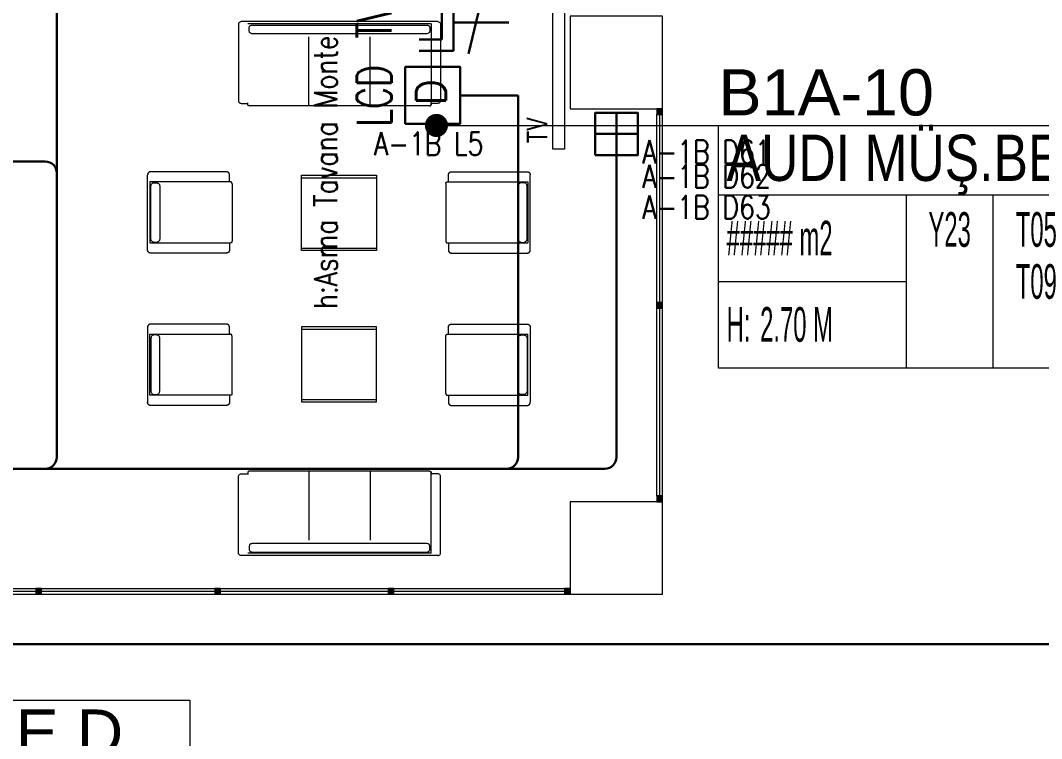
# Model space of a CAD drawing. Header units: metres. Extents: x -13621 to 152406, y -16073 to 22221.
# Drawn here: x 93364 to 94248, y 1475 to 2096 of the extents above; entities that cross this region are included whole.
import ezdxf
from ezdxf.enums import TextEntityAlignment as Align

# ---------------------------------------------------------------- set-up
doc = ezdxf.new("R2010")
doc.units = ezdxf.units.M
doc.header["$LTSCALE"] = 100
doc.header["$MEASUREMENT"] = 0
doc.layers.get('0').update_dxf_attribs({"color": 9, "lineweight": 9})
for name, color, linetype, lineweight in [('01', 9, 'Continuous', 9), ('05', 9, 'Continuous', 9), ('06D', 9, 'Continuous', 9), ('10', 9, 'Continuous', 9), ('15', 9, 'Continuous', 9), ('21_mahal200', 9, 'Continuous', 9), ('Data  Tavan', 170, 'Continuous', 30), ('E-DAHİLİ DOME KAMERA', 7, 'Continuous', 30), ('E-DAHİLİ KAMERA', 7, 'Continuous', 30), ('E-DATA LCD EKRAN', 7, 'Continuous', 30), ('E-DATA PRİZİ (RJ45)', 7, 'Continuous', 30), ('E-DUVARA MONTE PRİZ KUTUSU', 7, 'Continuous', 30), ('E-YAZI', 7, 'Continuous', 30)]:
    doc.layers.add(name, color=color, linetype=linetype, lineweight=lineweight)
doc.styles.add('Arial', font='arial.ttf', dxfattribs={"height": 2.5})
doc.styles.add('E-YAZI', font='txttw.shx')
doc.styles.add('MuuM_TEXT-STANDART', font='ARIALN.TTF')
doc.dimstyles.new('MuuM_DIM200', dxfattribs={"dimscale": 20, "dimtxt": 2, "dimasz": 1, "dimexe": 1, "dimexo": 1, "dimgap": 1, "dimtad": 1, "dimdec": 1, "dimrnd": 0.5, "dimdsep": 46, "dimtxsty": 'MuuM_TEXT-STANDART', "dimblk": 'ARCHTICK', "dimcen": 0, "dimdle": 0.15, "dimclrd": 256, "dimclre": 256, "dimclrt": 256, "dimadec": 0, "dimazin": 0, "dimtfac": 5, "dimtdec": 1, "dimtix": 1, "dimtmove": 2, "dimatfit": 3, "dimldrblk": 'DOT', "dimfxl": 3, "dimfxlon": 1, "dimtolj": 1, "dimlwd": -1, "dimlwe": -1, "dimarcsym": 0})

# ---------------------------------------------------------------- blocks, each defined once
blk = doc.blocks.new('100_DAHİLİ DOME KAMERA')
at = {"layer": 'E-DAHİLİ DOME KAMERA', "color": 4}
for p, q in [((-1.936, 0.715), (-1.936, -0.689)), ((0.82, 0.715), (-1.936, 0.715)), ((0.82, -0.689), (0.82, 0.715)), ((0.82, 0.294), (2.131, 0.668)), ((2.131, 0.668), (2.131, -0.643)), ((0.82, -0.268), (2.131, -0.643)), ((-1.936, -0.689), (0.82, -0.689))]:
    blk.add_line(p, q, dxfattribs=at)
at = {"layer": 'E-DAHİLİ DOME KAMERA', "color": 4, "linetype": 'Continuous'}
blk.add_circle((0, 0), 2.566, dxfattribs=at)
at = {"layer": 'E-DAHİLİ KAMERA', "color": 4}
for q in [(13.416, 6.264), (13.416, -6.264)]:
    blk.add_line((2.566, 0), q, dxfattribs=at)
blk = doc.blocks.new('E-LCD+TV')
at = {"layer": 'E-DATA PRİZİ (RJ45)', "color": 1}
for p, q in [((38.46, 77.49), (38.46, 48)), ((48.29, 77.49), (48.29, 57.83)), ((77.78, 77.49), (77.78, 57.83)), ((87.61, 77.49), (87.61, 48)), ((48.29, 57.83), (77.78, 57.83)), ((38.46, 48), (87.61, 48)), ((63.03, 48), (63.03, 0)), ((0, 0), (0, 41.99))]:
    blk.add_line(p, q, dxfattribs=at)
blk.add_lwpolyline([(-24.58, 89.56), (24.58, 89.56), (24.58, 41.99), (-24.58, 41.99)], close=True, dxfattribs=at)
at = {"layer": 'E-DATA PRİZİ (RJ45)', "color": 1, "style": 'E-YAZI'}
blk.add_text('D', height=25.6, dxfattribs=at).set_placement((-8.79, 54.59))
at = {"layer": 'E-YAZI', "color": 1, "style": 'E-YAZI', "width": 0.7}
for s, p in [('LCD', (-26.97, 101.57)), ('TV', (49.03, 101.57))]:
    blk.add_text(s, height=30, dxfattribs=at).set_placement(p)
blk = doc.blocks.new('10_DUVARA MONTE PRİZ KUTUSU')
at = {"layer": 'E-DUVARA MONTE PRİZ KUTUSU', "color": 4}
for p, q in [((0, 24.5), (0, -24.5)), ((24.5, 0), (-24.5, 0))]:
    blk.add_line(p, q, dxfattribs=at)
blk.add_lwpolyline([(-24.5, -24.5), (24.5, -24.5), (24.5, 24.5), (-24.5, 24.5)], close=True, dxfattribs=at)
blk = doc.blocks.new('p-kolon_80x80')
blk.add_lwpolyline([(-40, -40), (40, -40), (40, 40), (-40, 40)], close=True)
blk = doc.blocks.new('1.Bod.Ara.Sitatik Elk')
at = {"layer": '01'}
for p in [(9880, -6570), (9880, -6990)]:
    blk.add_blockref('p-kolon_80x80', p, dxfattribs=at)
blk = doc.blocks.new('_ArchTick')
at = {"color": 0, "linetype": 'ByBlock', "const_width": 0.15}
blk.add_lwpolyline([(-0.5, -0.5), (0.5, 0.5)], dxfattribs=at)
blk = doc.blocks.new('_Dot')
at = {"color": 0, "linetype": 'ByBlock', "lineweight": -2}
blk.add_line((-0.5, 0), (-1, 0), dxfattribs=at)
at = {"color": 0, "linetype": 'ByBlock', "const_width": 0.5}
blk.add_lwpolyline([(-0.25, 0, 1), (0.25, 0, 1)], format="xyb", close=True, dxfattribs=at)
blk = doc.blocks.new('0_roomno2')
blk.add_lwpolyline([(19.375, -10.5), (0, -10.5), (0, 0), (19.375, 0)], close=True)
for points in [[(0, -3), (19.375, -3)], [(8.125, -3), (8.125, -10.5)], [(11.875, -3), (11.875, -10.5)], [(15.625, -3), (15.625, -10.5)], [(0, -6.75), (8.125, -6.75)]]:
    blk.add_lwpolyline(points)
at = {"style": 'MuuM_TEXT-STANDART', "width": 0.6}
blk.add_text('H:', height=1.5, dxfattribs=at).set_placement((0.35, -8.608), align=Align.MIDDLE_LEFT)
at = {"style": 'Arial'}
blk.add_attdef('ODANO', (0, 1.17), '', height=2, dxfattribs=at)
blk.add_attdef('MEKANADI', text='', height=2, dxfattribs=at).set_placement((0.35, -3), align=Align.BOTTOM_LEFT)
at = {"style": 'MuuM_TEXT-STANDART', "width": 0.6}
for tag, p in [('YER01', (10, -4.5)), ('TAVAN01', (13.75, -4.5)), ('DUVAR01', (17.5, -4.5)), ('YER02', (10, -6.75)), ('TAVAN02', (13.75, -6.75)), ('DUVAR02', (17.5, -6.75)), ('YER03', (10, -9)), ('TAVAN03', (13.75, -9)), ('DUVAR03', (17.5, -9))]:
    blk.add_attdef(tag, text='', height=1.5, dxfattribs=at).set_placement(p, align=Align.MIDDLE_CENTER)
for tag, p in [('M2', (0.35, -4.875)), ('TEMIZTAVANYUKSEKLIGI', (1.8, -8.608))]:
    blk.add_attdef(tag, text='', height=1.5, dxfattribs=at).set_placement(p, align=Align.MIDDLE_LEFT)
blk = doc.blocks.new('p-audi_tefriş')
at = {"lineweight": 15}
for p, q in [((79.51, 449.51), (-79.3, 449.51)), ((-26.36, 378.53), (-26.36, 438.29)), ((26.57, 378.53), (26.57, 438.29)), ((-79.3, 379.63), (-79.3, 381.29)), ((-32.82, 316.46), (32.02, 316.46)), ((-95.13, 259.99), (-95.13, 253.42)), ((94.34, 259.99), (94.34, 253.42)), ((-32.82, 255.55), (32.02, 255.55)), ((-95.13, 181.06), (-95.13, 187.63)), ((94.34, 181.06), (94.34, 187.63)), ((-32.82, 185.5), (32.02, 185.5)), ((-32.82, 124.59), (32.02, 124.59)), ((-26.36, 62.52), (-26.36, 2.76)), ((26.57, 62.52), (26.57, 2.76)), ((-79.3, 61.42), (-79.3, 59.76)), ((79.51, -8.46), (-79.3, -8.46))]:
    blk.add_line(p, q, dxfattribs=at)
at = {"lineweight": 15, "flags": 128}
for points in [[(85.32, 451.53), (-84.9, 451.53), (-85.53, 451.35), (-86.15, 451.16), (-86.57, 450.8), (-86.98, 450.43), (-87.19, 449.88), (-87.4, 449.51), (-87.4, 382.76), (-87.19, 382.39), (-86.98, 381.84), (-86.57, 381.47), (-86.15, 381.1), (-85.53, 380.92), (-84.9, 380.74), (-79.3, 380.74)], [(85.32, 451.53), (85.74, 451.35), (86.36, 451.16), (86.77, 450.8), (87.19, 450.43), (87.4, 449.88), (87.6, 449.51), (87.6, 382.76), (87.4, 382.39), (87.19, 381.84), (86.77, 381.47), (86.36, 381.1), (85.74, 380.92), (85.32, 380.74), (79.51, 380.74)], [(75.77, 441.05), (-75.77, 441.05), (-76.19, 441.23), (-76.81, 441.42), (-77.22, 441.78), (-77.64, 442.15), (-77.85, 442.7), (-78.05, 443.26), (-78.05, 446.57), (-77.85, 447.12), (-77.64, 447.49), (-77.22, 447.85), (-76.81, 448.22), (-76.19, 448.4), (-75.77, 448.59), (75.77, 448.59)], [(-22.63, 449.51), (-22.63, 449.51)], [(75.77, 448.59), (76.39, 448.4), (77.02, 448.22), (77.43, 447.85), (77.85, 447.49), (78.05, 447.12), (78.26, 446.57), (78.26, 443.26), (78.05, 442.7), (77.85, 442.15), (77.43, 441.78), (77.02, 441.42), (76.39, 441.23), (75.77, 441.05)], [(79.51, 449.51), (79.51, 379.63)], [(-17.44, 378.53), (-17.44, 378.53)], [(-97.71, 321.61), (-163.9, 321.61), (-164.45, 321.42), (-164.82, 321.06), (-165.19, 320.88), (-165.56, 320.33), (-165.74, 319.96), (-165.92, 319.42)], [(-96.79, 251.42), (-97.34, 251.42), (-97.71, 251.24), (-163.35, 251.24), (-163.9, 251.42), (-164.45, 251.42), (-164.82, 251.78), (-165.19, 252.15), (-165.56, 252.51), (-165.74, 252.88), (-165.92, 253.42), (-165.92, 318.87)], [(-95.13, 312.85), (-95.13, 319.42), (-95.31, 319.96), (-95.5, 320.33), (-95.87, 320.88), (-96.23, 321.06), (-96.79, 321.42), (-97.34, 321.61)], [(32.02, 318.53), (32.02, 253.48), (-32.82, 253.48), (-32.82, 318.53), (32.02, 318.53)], [(94.34, 312.85), (94.34, 319.42), (94.52, 319.96), (94.71, 320.33), (95.07, 320.88), (95.44, 321.06), (95.99, 321.42), (96.54, 321.61)], [(95.99, 251.42), (96.54, 251.42), (96.91, 251.24), (162.56, 251.24), (163.11, 251.42), (163.66, 251.42), (164.03, 251.78), (164.4, 252.15), (164.76, 252.51), (164.95, 252.88), (165.13, 253.42), (165.13, 318.87)], [(163.11, 321.61), (163.66, 321.42), (164.03, 321.06), (164.4, 320.88), (164.76, 320.33), (164.95, 319.96), (165.13, 319.42)], [(-94.03, 312.85), (-163.9, 312.85), (-163.9, 259.99), (-94.21, 259.99)], [(-163.17, 263.27), (-163.17, 309.39), (-162.98, 309.94), (-162.98, 310.48), (-162.61, 310.85), (-162.25, 311.4), (-161.88, 311.58), (-161.51, 311.94), (-160.96, 312.12), (-157.65, 312.12), (-157.1, 311.94), (-156.73, 311.58), (-156.18, 311.4), (-155.99, 310.85), (-155.63, 310.48), (-155.63, 309.94), (-155.44, 309.39), (-155.44, 263.27), (-155.63, 262.72), (-155.63, 262.17), (-155.99, 261.81), (-156.18, 261.44), (-156.73, 261.08), (-157.1, 260.9), (-157.65, 260.72), (-158.2, 260.53), (-160.41, 260.53), (-160.96, 260.72), (-161.51, 260.9), (-161.88, 261.08), (-162.25, 261.44), (-162.61, 261.81), (-162.98, 262.17), (-162.98, 262.72), (-163.17, 263.27)], [(-95.13, 312.85), (-95.13, 312.85)], [(93.24, 312.85), (163.11, 312.85), (163.11, 259.99)], [(94.34, 312.85), (94.34, 312.85)], [(162.37, 263.27), (162.37, 309.39), (162.19, 309.94), (162.19, 310.48), (161.82, 310.85), (161.45, 311.4), (161.09, 311.58), (160.72, 311.94), (160.17, 312.12), (156.86, 312.12), (156.3, 311.94), (155.94, 311.58), (155.39, 311.4), (155.2, 310.85), (154.83, 310.48), (154.83, 309.94), (154.65, 309.39), (154.65, 263.27), (154.83, 262.72), (154.83, 262.17), (155.2, 261.81), (155.39, 261.44), (155.94, 261.08), (156.3, 260.9), (156.86, 260.72), (157.41, 260.53), (159.62, 260.53), (160.17, 260.72), (160.72, 260.9), (161.09, 261.08), (161.45, 261.44), (161.82, 261.81), (162.19, 262.17), (162.19, 262.72), (162.37, 263.27)], [(-95.13, 259.99), (-95.13, 259.99)], [(94.34, 259.99), (94.34, 259.99)], [(-95.13, 253.42), (-95.31, 252.88), (-95.5, 252.51), (-95.87, 252.15), (-96.23, 251.78), (-96.79, 251.42)], [(94.34, 253.42), (94.52, 252.88), (94.71, 252.51), (95.07, 252.15), (95.44, 251.78), (95.99, 251.42)], [(-96.79, 189.63), (-97.34, 189.63), (-97.71, 189.81), (-163.35, 189.81), (-163.9, 189.63), (-164.45, 189.63), (-164.82, 189.27), (-165.19, 188.9), (-165.56, 188.54), (-165.74, 188.17), (-165.92, 187.63), (-165.92, 122.18)], [(-95.13, 187.63), (-95.31, 188.17), (-95.5, 188.54), (-95.87, 188.9), (-96.23, 189.27), (-96.79, 189.63)], [(32.02, 122.52), (32.02, 187.57), (-32.82, 187.57), (-32.82, 122.52), (32.02, 122.52)], [(94.34, 187.63), (94.52, 188.17), (94.71, 188.54), (95.07, 188.9), (95.44, 189.27), (95.99, 189.63)], [(95.99, 189.63), (96.54, 189.63), (96.91, 189.81), (162.56, 189.81), (163.11, 189.63), (163.66, 189.63), (164.03, 189.27), (164.4, 188.9), (164.76, 188.54), (164.95, 188.17), (165.13, 187.63), (165.13, 122.18)], [(-94.03, 128.2), (-163.9, 128.2), (-163.9, 181.06), (-94.21, 181.06)], [(-163.17, 177.78), (-163.17, 131.66), (-162.98, 131.11), (-162.98, 130.56), (-162.61, 130.2), (-162.25, 129.65), (-161.88, 129.47), (-161.51, 129.11), (-160.96, 128.93), (-157.65, 128.93), (-157.1, 129.11), (-156.73, 129.47), (-156.18, 129.65), (-155.99, 130.2), (-155.63, 130.56), (-155.63, 131.11), (-155.44, 131.66), (-155.44, 177.78), (-155.63, 178.33), (-155.63, 178.88), (-155.99, 179.24), (-156.18, 179.61), (-156.73, 179.97), (-157.1, 180.15), (-157.65, 180.33), (-158.2, 180.52), (-160.41, 180.52), (-160.96, 180.33), (-161.51, 180.15), (-161.88, 179.97), (-162.25, 179.61), (-162.61, 179.24), (-162.98, 178.88), (-162.98, 178.33), (-163.17, 177.78)], [(-95.13, 181.06), (-95.13, 181.06)], [(93.24, 128.2), (163.11, 128.2), (163.11, 181.06)], [(94.34, 181.06), (94.34, 181.06)], [(162.37, 177.78), (162.37, 131.66), (162.19, 131.11), (162.19, 130.56), (161.82, 130.2), (161.45, 129.65), (161.09, 129.47), (160.72, 129.11), (160.17, 128.93), (156.86, 128.93), (156.3, 129.11), (155.94, 129.47), (155.39, 129.65), (155.2, 130.2), (154.83, 130.56), (154.83, 131.11), (154.65, 131.66), (154.65, 177.78), (154.83, 178.33), (154.83, 178.88), (155.2, 179.24), (155.39, 179.61), (155.94, 179.97), (156.3, 180.15), (156.86, 180.33), (157.41, 180.52), (159.62, 180.52), (160.17, 180.33), (160.72, 180.15), (161.09, 179.97), (161.45, 179.61), (161.82, 179.24), (162.19, 178.88), (162.19, 178.33), (162.37, 177.78)], [(-95.13, 128.2), (-95.13, 121.63), (-95.31, 121.08), (-95.5, 120.72), (-95.87, 120.17), (-96.23, 119.99), (-96.79, 119.63), (-97.34, 119.44)], [(-95.13, 128.2), (-95.13, 128.2)], [(94.34, 128.2), (94.34, 121.63), (94.52, 121.08), (94.71, 120.72), (95.07, 120.17), (95.44, 119.99), (95.99, 119.63), (96.54, 119.44)], [(94.34, 128.2), (94.34, 128.2)], [(-97.71, 119.44), (-163.9, 119.44), (-164.45, 119.63), (-164.82, 119.99), (-165.19, 120.17), (-165.56, 120.72), (-165.74, 121.08), (-165.92, 121.63)], [(163.11, 119.44), (163.66, 119.63), (164.03, 119.99), (164.4, 120.17), (164.76, 120.72), (164.95, 121.08), (165.13, 121.63)], [(-17.44, 62.52), (-17.44, 62.52)], [(85.32, -10.48), (-84.9, -10.48), (-85.53, -10.3), (-86.15, -10.11), (-86.57, -9.75), (-86.98, -9.38), (-87.19, -8.83), (-87.4, -8.46), (-87.4, 58.29), (-87.19, 58.66), (-86.98, 59.21), (-86.57, 59.58), (-86.15, 59.95), (-85.53, 60.13), (-84.9, 60.31), (-79.3, 60.31)], [(79.51, -8.46), (79.51, 61.42)], [(85.32, -10.48), (85.74, -10.3), (86.36, -10.11), (86.77, -9.75), (87.19, -9.38), (87.4, -8.83), (87.6, -8.46), (87.6, 58.29), (87.4, 58.66), (87.19, 59.21), (86.77, 59.58), (86.36, 59.95), (85.74, 60.13), (85.32, 60.31), (79.51, 60.31)], [(75.77, 0), (-75.77, 0), (-76.19, -0.18), (-76.81, -0.37), (-77.22, -0.74), (-77.64, -1.1), (-77.85, -1.66), (-78.05, -2.21), (-78.05, -5.52), (-77.85, -6.07), (-77.64, -6.44), (-77.22, -6.8), (-76.81, -7.17), (-76.19, -7.35), (-75.77, -7.54), (75.77, -7.54)], [(75.77, -7.54), (76.39, -7.35), (77.02, -7.17), (77.43, -6.8), (77.85, -6.44), (78.05, -6.07), (78.26, -5.52), (78.26, -2.21), (78.05, -1.66), (77.85, -1.1), (77.43, -0.74), (77.02, -0.37), (76.39, -0.18), (75.77, 0)], [(-22.63, -8.46), (-22.63, -8.46)]]:
    blk.add_lwpolyline(points, dxfattribs=at)
for points in [[(78.05, 378.53, 0.004338), (78.08, 378.53), (78.12, 378.53, 0.026263), (78.22, 378.54), (78.27, 378.54, 0.035008), (78.47, 378.58), (78.48, 378.59, 0.035049), (78.68, 378.66), (78.69, 378.66, 0.035394), (78.87, 378.75), (78.87, 378.75, 0.036116), (79.04, 378.87), (79.04, 378.88, 0.037328), (79.19, 379.02), (79.19, 379.02, 0.038963), (79.31, 379.18), (79.31, 379.18, 0.040882), (79.41, 379.35, 0.042833), (79.47, 379.54), (79.49, 379.6, 0.055211), (79.51, 379.74), (79.51, 379.79, 0.005522), (79.51, 379.82), (79.51, 381.29)], [(78.05, 378.53), (-77.85, 378.53, -0.004338), (-77.88, 378.53), (-77.91, 378.53, -0.026263), (-78.01, 378.54), (-78.06, 378.54, -0.035008), (-78.26, 378.58), (-78.27, 378.59, -0.035049), (-78.47, 378.66), (-78.48, 378.66, -0.035394), (-78.66, 378.75), (-78.67, 378.75, -0.036116), (-78.84, 378.87), (-78.84, 378.88, -0.037328), (-78.98, 379.02), (-78.98, 379.02, -0.038963), (-79.11, 379.18), (-79.11, 379.18, -0.040882), (-79.2, 379.35, -0.042833), (-79.27, 379.54), (-79.28, 379.6, -0.055211), (-79.3, 379.74), (-79.3, 379.79, -0.005522), (-79.3, 379.82)], [(-163.35, 321.61, 0.005465), (-163.4, 321.61), (-163.5, 321.6, 0.044049), (-163.74, 321.58), (-163.83, 321.56, 0.043095), (-164.23, 321.44), (-164.23, 321.44, 0.041693), (-164.6, 321.26, 0.040308), (-164.94, 321.02), (-164.94, 321.02, 0.039261), (-165.24, 320.73), (-165.28, 320.69, 0.038566), (-165.46, 320.43, 0.019266), (-165.62, 320.16), (-165.62, 320.15, 0.038455), (-165.75, 319.86), (-165.75, 319.86, 0.019411), (-165.85, 319.55), (-165.85, 319.54, 0.038895), (-165.91, 319.21), (-165.91, 319.11, 0.01955), (-165.92, 318.97), (-165.92, 318.93, 0.004872), (-165.92, 318.87)], [(-95.13, 318.87, 0.004215), (-95.13, 318.92), (-95.13, 318.96, 0.016925), (-95.14, 319.08), (-95.15, 319.17, 0.033767), (-95.19, 319.46), (-95.2, 319.51, 0.033538), (-95.31, 319.87), (-95.32, 319.91, 0.033351), (-95.44, 320.17), (-95.44, 320.17, 0.016652), (-95.58, 320.41, 0.033417), (-95.74, 320.63), (-95.79, 320.7, 0.033879), (-95.98, 320.9), (-95.98, 320.9, 0.017153), (-96.18, 321.08), (-96.18, 321.08, 0.035008), (-96.41, 321.23, 0.017885), (-96.64, 321.36), (-96.64, 321.36, 0.036544), (-96.89, 321.47), (-96.89, 321.47, 0.018713), (-97.15, 321.54), (-97.15, 321.54, 0.037873), (-97.42, 321.59), (-97.51, 321.6, 0.019133), (-97.62, 321.6), (-97.66, 321.61, 0.004769), (-97.71, 321.61)], [(-95.13, 318.87, 0.004807), (-95.13, 318.93), (-95.13, 319.03, 0.039068), (-95.16, 319.28), (-95.18, 319.38, 0.038787), (-95.29, 319.81), (-95.3, 319.86, 0.038499), (-95.43, 320.16), (-95.43, 320.16, 0.019218), (-95.59, 320.43), (-95.59, 320.43, 0.038632), (-95.78, 320.69), (-95.78, 320.69, 0.019509), (-96, 320.92), (-96, 320.92, 0.039755), (-96.23, 321.12, 0.020334), (-96.5, 321.29, 0.04168), (-96.77, 321.42), (-96.77, 321.42, 0.021445), (-97.07, 321.52), (-97.07, 321.52, 0.043559), (-97.38, 321.58), (-97.48, 321.6, 0.022077), (-97.61, 321.6), (-97.65, 321.61, 0.0055), (-97.71, 321.61)], [(94.34, 318.87, -0.004215), (94.34, 318.92), (94.34, 318.96, -0.016925), (94.35, 319.08), (94.35, 319.17, -0.033767), (94.4, 319.46), (94.41, 319.51, -0.033538), (94.51, 319.87), (94.53, 319.91, -0.033351), (94.65, 320.17), (94.65, 320.17, -0.016652), (94.78, 320.41, -0.033417), (94.94, 320.63), (95, 320.7, -0.033879), (95.19, 320.9), (95.19, 320.9, -0.017153), (95.39, 321.08), (95.39, 321.08, -0.035008), (95.61, 321.23, -0.017885), (95.85, 321.36), (95.85, 321.36, -0.036544), (96.1, 321.47), (96.1, 321.47, -0.018713), (96.36, 321.54), (96.36, 321.54, -0.037873), (96.63, 321.59), (96.71, 321.6, -0.019133), (96.83, 321.6), (96.87, 321.61, -0.004769), (96.91, 321.61)], [(94.34, 318.87, -0.004807), (94.34, 318.93), (94.34, 319.03, -0.039068), (94.37, 319.28), (94.38, 319.38, -0.038787), (94.49, 319.81), (94.51, 319.86, -0.038499), (94.64, 320.16), (94.64, 320.16, -0.019218), (94.8, 320.43), (94.8, 320.43, -0.038632), (94.99, 320.69), (94.99, 320.69, -0.019509), (95.2, 320.92), (95.2, 320.92, -0.039755), (95.44, 321.12, -0.020319), (95.7, 321.29, -0.04168), (95.98, 321.42), (95.98, 321.42, -0.021445), (96.28, 321.52), (96.28, 321.52, -0.043559), (96.59, 321.58), (96.68, 321.6, -0.022077), (96.82, 321.6), (96.86, 321.61, -0.0055), (96.91, 321.61), (163.11, 321.61)], [(162.56, 321.61, -0.005465), (162.61, 321.61), (162.71, 321.6, -0.044049), (162.95, 321.58), (163.04, 321.56, -0.043095), (163.44, 321.44), (163.44, 321.44, -0.041693), (163.81, 321.26, -0.040308), (164.15, 321.02), (164.15, 321.02, -0.039261), (164.45, 320.73), (164.48, 320.69, -0.038566), (164.67, 320.43, -0.019266), (164.83, 320.16), (164.83, 320.15, -0.038455), (164.96, 319.86), (164.96, 319.86, -0.019411), (165.05, 319.55), (165.05, 319.54, -0.038895), (165.11, 319.21), (165.12, 319.11, -0.01955), (165.13, 318.97), (165.13, 318.93, -0.004872), (165.13, 318.87)], [(-92.92, 311.4), (-92.92, 311.4, 0.012467), (-92.93, 311.47), (-92.93, 311.47, 0.009562), (-92.93, 311.53, 0.009249), (-92.94, 311.59), (-92.94, 311.59, 0.008954), (-92.95, 311.65), (-92.95, 311.65, 0.008686), (-92.96, 311.71), (-92.96, 311.71, 0.008444), (-92.97, 311.77), (-92.97, 311.77, 0.008227), (-92.99, 311.83), (-92.99, 311.83, 0.008034), (-93, 311.89), (-93, 311.89, 0.007864), (-93.02, 311.95), (-93.02, 311.95, 0.007716), (-93.05, 312.02), (-93.05, 312.02, 0.00759), (-93.07, 312.08), (-93.07, 312.08, 0.007483), (-93.1, 312.14), (-93.1, 312.14, 0.007395), (-93.12, 312.2), (-93.12, 312.2, 0.007325), (-93.15, 312.26), (-93.15, 312.26, 0.007273), (-93.19, 312.32), (-93.19, 312.32, 0.007246), (-93.22, 312.38), (-93.23, 312.39, 0.013539), (-93.28, 312.47), (-93.29, 312.49), (-93.3, 312.5, 0.014284), (-93.34, 312.54), (-93.34, 312.54, 0.011292), (-93.39, 312.57, 0.01119), (-93.43, 312.61, 0.011085), (-93.47, 312.64, 0.01099), (-93.52, 312.67), (-93.52, 312.67, 0.010892), (-93.57, 312.69), (-93.57, 312.69, 0.010797), (-93.62, 312.72), (-93.62, 312.72, 0.010708), (-93.67, 312.74), (-93.67, 312.74, 0.010623), (-93.72, 312.76), (-93.72, 312.76, 0.010545), (-93.77, 312.78), (-93.77, 312.78, 0.010472), (-93.82, 312.8), (-93.82, 312.8, 0.010406), (-93.88, 312.81), (-93.88, 312.81, 0.010347), (-93.93, 312.83), (-93.93, 312.83, 0.010294), (-93.99, 312.84), (-93.99, 312.84, 0.010247), (-94.04, 312.84), (-94.04, 312.84, 0.010207), (-94.1, 312.85), (-94.1, 312.85, 0.01017), (-94.16, 312.85, 0.008911), (-94.21, 312.85), (-94.21, 312.85)], [(-92.92, 311.4), (-92.92, 261.44, -0.003617), (-92.92, 261.42), (-92.93, 261.35, -0.044671), (-92.94, 261.19), (-92.96, 261.13, -0.029807), (-93, 260.94), (-93, 260.94, -0.029854), (-93.07, 260.77), (-93.07, 260.77, -0.03017), (-93.16, 260.61), (-93.16, 260.61, -0.030767), (-93.26, 260.46), (-93.26, 260.46, -0.031665), (-93.38, 260.34), (-93.38, 260.33, -0.032851), (-93.51, 260.22), (-93.51, 260.22, -0.034258), (-93.65, 260.13, -0.035749), (-93.81, 260.06), (-93.83, 260.05, -0.037085), (-93.95, 260.02), (-93.96, 260.01, -0.018962), (-94.07, 260), (-94.09, 259.99, -0.028622), (-94.16, 259.99), (-94.19, 259.99, -0.004767), (-94.21, 259.99)], [(92.13, 311.4), (92.13, 311.4, -0.012467), (92.13, 311.47), (92.13, 311.47, -0.009562), (92.14, 311.53, -0.009249), (92.14, 311.59), (92.14, 311.59, -0.008954), (92.15, 311.65), (92.15, 311.65, -0.008686), (92.16, 311.71), (92.16, 311.71, -0.008444), (92.18, 311.77), (92.18, 311.77, -0.008227), (92.19, 311.83), (92.19, 311.83, -0.008034), (92.21, 311.89), (92.21, 311.89, -0.007864), (92.23, 311.95), (92.23, 311.95, -0.007716), (92.25, 312.02), (92.25, 312.02, -0.00759), (92.28, 312.08), (92.28, 312.08, -0.007483), (92.3, 312.14), (92.3, 312.14, -0.007395), (92.33, 312.2), (92.33, 312.2, -0.007325), (92.36, 312.26), (92.36, 312.26, -0.007273), (92.39, 312.32), (92.39, 312.32, -0.007246), (92.43, 312.38), (92.44, 312.39, -0.013539), (92.49, 312.47), (92.5, 312.49), (92.5, 312.5, -0.014284), (92.55, 312.54), (92.55, 312.54, -0.011292), (92.59, 312.57, -0.011193), (92.64, 312.61, -0.011095), (92.68, 312.64, -0.01099), (92.73, 312.67), (92.73, 312.67, -0.010892), (92.78, 312.69), (92.78, 312.69, -0.010797), (92.82, 312.72), (92.82, 312.72, -0.010708), (92.87, 312.74), (92.87, 312.74, -0.010623), (92.92, 312.76), (92.92, 312.76, -0.010545), (92.98, 312.78), (92.98, 312.78, -0.010472), (93.03, 312.8), (93.03, 312.8, -0.010406), (93.08, 312.81), (93.08, 312.81, -0.010347), (93.14, 312.83), (93.14, 312.83, -0.010294), (93.19, 312.84), (93.19, 312.84, -0.010247), (93.25, 312.84), (93.25, 312.84, -0.010207), (93.31, 312.85), (93.31, 312.85, -0.01017), (93.36, 312.85, -0.008911), (93.42, 312.85), (93.42, 312.85)], [(92.13, 311.4), (92.13, 261.44, 0.003617), (92.13, 261.42), (92.13, 261.35, 0.044671), (92.15, 261.19), (92.16, 261.13, 0.029807), (92.21, 260.94), (92.21, 260.94, 0.029854), (92.28, 260.77), (92.28, 260.77, 0.03017), (92.36, 260.61), (92.36, 260.61, 0.030767), (92.47, 260.46), (92.47, 260.46, 0.031665), (92.58, 260.34), (92.58, 260.33, 0.032851), (92.72, 260.22), (92.72, 260.22, 0.034258), (92.86, 260.13, 0.035749), (93.02, 260.06), (93.04, 260.05, 0.037085), (93.16, 260.02), (93.17, 260.01, 0.018962), (93.28, 260), (93.29, 259.99, 0.028622), (93.37, 259.99), (93.4, 259.99, 0.004767), (93.42, 259.99), (163.11, 259.99)], [(-163.35, 251.24, -0.00546), (-163.4, 251.24), (-163.5, 251.24, -0.044019), (-163.74, 251.27), (-163.83, 251.28, -0.043078), (-164.23, 251.4), (-164.23, 251.4, -0.04169), (-164.6, 251.58, -0.040318), (-164.94, 251.82), (-164.94, 251.82, -0.039279), (-165.24, 252.11), (-165.28, 252.15, -0.038585), (-165.46, 252.41, -0.019276), (-165.62, 252.68), (-165.62, 252.69, -0.038519), (-165.75, 252.98), (-165.79, 253.09, -0.038743), (-165.87, 253.41), (-165.88, 253.46, -0.0195), (-165.91, 253.69), (-165.91, 253.73, -0.01955), (-165.92, 253.87), (-165.92, 253.91, -0.004869), (-165.92, 253.97)], [(-95.13, 253.97, -0.004307), (-95.13, 253.92), (-95.13, 253.88, -0.0173), (-95.14, 253.75), (-95.15, 253.67, -0.034522), (-95.19, 253.37), (-95.2, 253.32, -0.034294), (-95.32, 252.95), (-95.33, 252.91, -0.034115), (-95.45, 252.65), (-95.45, 252.65, -0.017042), (-95.6, 252.4, -0.034224), (-95.76, 252.18), (-95.82, 252.11, -0.034742), (-96.02, 251.91), (-96.02, 251.91, -0.017609), (-96.23, 251.73, -0.035956), (-96.46, 251.58, -0.01838), (-96.7, 251.45), (-96.7, 251.45, -0.037606), (-96.96, 251.35), (-97.03, 251.33, -0.038573), (-97.35, 251.26), (-97.43, 251.25, -0.029282), (-97.6, 251.24), (-97.66, 251.24, -0.004868), (-97.71, 251.24)], [(-95.13, 253.97, -0.004802), (-95.13, 253.91), (-95.13, 253.81, -0.039054), (-95.16, 253.56), (-95.18, 253.46, -0.038789), (-95.29, 253.04), (-95.3, 252.98, -0.038513), (-95.43, 252.69), (-95.43, 252.68, -0.019227), (-95.59, 252.41, -0.038622), (-95.78, 252.15), (-95.85, 252.08, -0.039321), (-96.07, 251.86), (-96.07, 251.86, -0.019998), (-96.32, 251.67, -0.040996), (-96.59, 251.51, -0.021065), (-96.87, 251.38), (-96.87, 251.38, -0.043001), (-97.17, 251.29), (-97.22, 251.28, -0.021943), (-97.44, 251.25), (-97.48, 251.25, -0.022039), (-97.61, 251.24), (-97.65, 251.24, -0.005496), (-97.71, 251.24)], [(94.34, 253.97, 0.004307), (94.34, 253.92), (94.34, 253.88, 0.0173), (94.35, 253.75), (94.35, 253.67, 0.034522), (94.4, 253.37), (94.41, 253.32, 0.034294), (94.52, 252.95), (94.54, 252.91, 0.034115), (94.66, 252.65), (94.66, 252.65, 0.017042), (94.8, 252.4, 0.034224), (94.97, 252.18), (95.03, 252.11, 0.034742), (95.22, 251.91), (95.22, 251.91, 0.017609), (95.44, 251.73, 0.035981), (95.67, 251.58, 0.01838), (95.91, 251.45), (95.91, 251.45, 0.037606), (96.17, 251.35), (96.23, 251.33, 0.038573), (96.56, 251.26), (96.64, 251.25, 0.029282), (96.8, 251.24), (96.86, 251.24, 0.004868), (96.91, 251.24)], [(94.34, 253.97, 0.004802), (94.34, 253.91), (94.34, 253.81, 0.039054), (94.37, 253.56), (94.38, 253.46, 0.038789), (94.49, 253.04), (94.51, 252.98, 0.038513), (94.64, 252.69), (94.64, 252.68, 0.019227), (94.8, 252.41, 0.038622), (94.99, 252.15), (95.06, 252.08, 0.039321), (95.28, 251.86), (95.28, 251.86, 0.019998), (95.53, 251.67, 0.040986), (95.79, 251.51, 0.021065), (96.08, 251.38), (96.08, 251.38, 0.043001), (96.38, 251.29), (96.43, 251.28, 0.021943), (96.64, 251.25), (96.68, 251.25, 0.022039), (96.82, 251.24), (96.86, 251.24, 0.005496), (96.91, 251.24)], [(162.56, 251.24, 0.00546), (162.61, 251.24), (162.71, 251.24, 0.044019), (162.95, 251.27), (163.04, 251.28, 0.043078), (163.44, 251.4), (163.44, 251.4, 0.04169), (163.81, 251.58, 0.040318), (164.15, 251.82), (164.15, 251.82, 0.039279), (164.45, 252.11), (164.48, 252.15, 0.038585), (164.67, 252.41, 0.019276), (164.83, 252.68), (164.83, 252.69, 0.038519), (164.96, 252.98), (164.99, 253.09, 0.038743), (165.08, 253.41), (165.09, 253.46, 0.0195), (165.12, 253.69), (165.12, 253.73, 0.01955), (165.13, 253.87), (165.13, 253.91, 0.004869), (165.13, 253.97)], [(-163.35, 189.81, 0.00546), (-163.4, 189.81), (-163.5, 189.81, 0.044019), (-163.74, 189.78), (-163.83, 189.77, 0.043078), (-164.23, 189.65), (-164.23, 189.65, 0.04169), (-164.6, 189.47, 0.040318), (-164.94, 189.23), (-164.94, 189.23, 0.039279), (-165.24, 188.94), (-165.28, 188.9, 0.038585), (-165.46, 188.64, 0.019276), (-165.62, 188.37), (-165.62, 188.36, 0.038519), (-165.75, 188.07), (-165.79, 187.96, 0.038743), (-165.87, 187.64), (-165.88, 187.59, 0.0195), (-165.91, 187.36), (-165.91, 187.32, 0.01955), (-165.92, 187.18), (-165.92, 187.14, 0.004869), (-165.92, 187.08)], [(-95.13, 187.08, 0.004307), (-95.13, 187.13), (-95.13, 187.17, 0.0173), (-95.14, 187.3), (-95.15, 187.38, 0.034522), (-95.19, 187.68), (-95.2, 187.73, 0.034294), (-95.32, 188.1), (-95.33, 188.14, 0.034115), (-95.45, 188.4), (-95.45, 188.4, 0.017042), (-95.6, 188.65, 0.034224), (-95.76, 188.87), (-95.82, 188.94, 0.034742), (-96.02, 189.14), (-96.02, 189.14, 0.017609), (-96.23, 189.32, 0.035956), (-96.46, 189.47, 0.01838), (-96.7, 189.6), (-96.7, 189.6, 0.037606), (-96.96, 189.7), (-97.03, 189.72, 0.038573), (-97.35, 189.79), (-97.43, 189.8, 0.029282), (-97.6, 189.81), (-97.66, 189.81, 0.004868), (-97.71, 189.81)], [(-95.13, 187.08, 0.004802), (-95.13, 187.14), (-95.13, 187.24, 0.039054), (-95.16, 187.49), (-95.18, 187.59, 0.038789), (-95.29, 188.01), (-95.3, 188.07, 0.038513), (-95.43, 188.36), (-95.43, 188.37, 0.019227), (-95.59, 188.64, 0.038622), (-95.78, 188.9), (-95.85, 188.97, 0.039321), (-96.07, 189.19), (-96.07, 189.19, 0.019998), (-96.32, 189.38, 0.040996), (-96.59, 189.54, 0.021065), (-96.87, 189.67), (-96.87, 189.67, 0.043001), (-97.17, 189.76), (-97.22, 189.77, 0.021943), (-97.44, 189.8), (-97.48, 189.8, 0.022039), (-97.61, 189.81), (-97.65, 189.81, 0.005496), (-97.71, 189.81)], [(94.34, 187.08, -0.004307), (94.34, 187.13), (94.34, 187.17, -0.0173), (94.35, 187.3), (94.35, 187.38, -0.034522), (94.4, 187.68), (94.41, 187.73, -0.034294), (94.52, 188.1), (94.54, 188.14, -0.034115), (94.66, 188.4), (94.66, 188.4, -0.017042), (94.8, 188.65, -0.034224), (94.97, 188.87), (95.03, 188.94, -0.034742), (95.22, 189.14), (95.22, 189.14, -0.017609), (95.44, 189.32, -0.035981), (95.67, 189.47, -0.01838), (95.91, 189.6), (95.91, 189.6, -0.037606), (96.17, 189.7), (96.23, 189.72, -0.038573), (96.56, 189.79), (96.64, 189.8, -0.029282), (96.8, 189.81), (96.86, 189.81, -0.004868), (96.91, 189.81)], [(94.34, 187.08, -0.004802), (94.34, 187.14), (94.34, 187.24, -0.039054), (94.37, 187.49), (94.38, 187.59, -0.038789), (94.49, 188.01), (94.51, 188.07, -0.038513), (94.64, 188.36), (94.64, 188.37, -0.019227), (94.8, 188.64, -0.038622), (94.99, 188.9), (95.06, 188.97, -0.039321), (95.28, 189.19), (95.28, 189.19, -0.019998), (95.53, 189.38, -0.040986), (95.79, 189.54, -0.021065), (96.08, 189.67), (96.08, 189.67, -0.043001), (96.38, 189.76), (96.43, 189.77, -0.021943), (96.64, 189.8), (96.68, 189.8, -0.022039), (96.82, 189.81), (96.86, 189.81, -0.005496), (96.91, 189.81)], [(162.56, 189.81, -0.00546), (162.61, 189.81), (162.71, 189.81, -0.044019), (162.95, 189.78), (163.04, 189.77, -0.043078), (163.44, 189.65), (163.44, 189.65, -0.04169), (163.81, 189.47, -0.040318), (164.15, 189.23), (164.15, 189.23, -0.039279), (164.45, 188.94), (164.48, 188.9, -0.038585), (164.67, 188.64, -0.019276), (164.83, 188.37), (164.83, 188.36, -0.038519), (164.96, 188.07), (164.99, 187.96, -0.038743), (165.08, 187.64), (165.09, 187.59, -0.0195), (165.12, 187.36), (165.12, 187.32, -0.01955), (165.13, 187.18), (165.13, 187.14, -0.004869), (165.13, 187.08)], [(-92.92, 129.65), (-92.92, 179.61, 0.003617), (-92.92, 179.63), (-92.93, 179.7, 0.044671), (-92.94, 179.86), (-92.96, 179.92, 0.029807), (-93, 180.11), (-93, 180.11, 0.029854), (-93.07, 180.28), (-93.07, 180.28, 0.03017), (-93.16, 180.44), (-93.16, 180.44, 0.030767), (-93.26, 180.58), (-93.26, 180.59, 0.031665), (-93.38, 180.71), (-93.38, 180.72, 0.032851), (-93.51, 180.83), (-93.51, 180.83, 0.034258), (-93.65, 180.92, 0.035749), (-93.81, 180.99), (-93.83, 181, 0.037085), (-93.95, 181.03), (-93.96, 181.04, 0.018962), (-94.07, 181.05), (-94.09, 181.06, 0.028622), (-94.16, 181.06), (-94.19, 181.06, 0.004767), (-94.21, 181.06)], [(92.13, 129.65), (92.13, 179.61, -0.003617), (92.13, 179.63), (92.13, 179.7, -0.044671), (92.15, 179.86), (92.16, 179.92, -0.029807), (92.21, 180.11), (92.21, 180.11, -0.029854), (92.28, 180.28), (92.28, 180.28, -0.03017), (92.36, 180.44), (92.36, 180.44, -0.030767), (92.47, 180.58), (92.47, 180.59, -0.031665), (92.58, 180.71), (92.58, 180.72, -0.032851), (92.72, 180.83), (92.72, 180.83, -0.034258), (92.86, 180.92, -0.035749), (93.02, 180.99), (93.04, 181, -0.037085), (93.16, 181.03), (93.17, 181.04, -0.018962), (93.28, 181.05), (93.29, 181.06, -0.028622), (93.37, 181.06), (93.4, 181.06, -0.004767), (93.42, 181.06), (163.11, 181.06)], [(-92.92, 129.65), (-92.92, 129.65, -0.012467), (-92.93, 129.58), (-92.93, 129.58, -0.009562), (-92.93, 129.52, -0.009249), (-92.94, 129.46), (-92.94, 129.46, -0.008954), (-92.95, 129.4), (-92.95, 129.4, -0.008686), (-92.96, 129.34), (-92.96, 129.34, -0.008444), (-92.97, 129.28), (-92.97, 129.28, -0.008227), (-92.99, 129.22), (-92.99, 129.22, -0.008034), (-93, 129.16), (-93, 129.16, -0.007864), (-93.02, 129.1), (-93.02, 129.1, -0.007716), (-93.05, 129.03), (-93.05, 129.03, -0.00759), (-93.07, 128.97), (-93.07, 128.97, -0.007483), (-93.1, 128.91), (-93.1, 128.91, -0.007395), (-93.12, 128.85), (-93.12, 128.85, -0.007325), (-93.15, 128.79), (-93.15, 128.79, -0.007273), (-93.19, 128.73), (-93.19, 128.73, -0.007246), (-93.22, 128.67), (-93.23, 128.66, -0.013539), (-93.28, 128.58), (-93.29, 128.56), (-93.3, 128.55, -0.014284), (-93.34, 128.51), (-93.34, 128.51, -0.011292), (-93.39, 128.48, -0.01119), (-93.43, 128.44, -0.011085), (-93.47, 128.41, -0.01099), (-93.52, 128.38), (-93.52, 128.38, -0.010892), (-93.57, 128.35), (-93.57, 128.35, -0.010797), (-93.62, 128.33), (-93.62, 128.33, -0.010708), (-93.67, 128.31), (-93.67, 128.31, -0.010623), (-93.72, 128.29), (-93.72, 128.29, -0.010545), (-93.77, 128.27), (-93.77, 128.27, -0.010472), (-93.82, 128.25), (-93.82, 128.25, -0.010406), (-93.88, 128.24), (-93.88, 128.24, -0.010347), (-93.93, 128.22), (-93.93, 128.22, -0.010294), (-93.99, 128.21), (-93.99, 128.21, -0.010247), (-94.04, 128.21), (-94.04, 128.21, -0.010207), (-94.1, 128.2), (-94.1, 128.2, -0.01017), (-94.16, 128.2, -0.008911), (-94.21, 128.2), (-94.21, 128.2)], [(92.13, 129.65), (92.13, 129.65, 0.012467), (92.13, 129.58), (92.13, 129.58, 0.009562), (92.14, 129.52, 0.009249), (92.14, 129.46), (92.14, 129.46, 0.008954), (92.15, 129.4), (92.15, 129.4, 0.008686), (92.16, 129.34), (92.16, 129.34, 0.008444), (92.18, 129.28), (92.18, 129.28, 0.008227), (92.19, 129.22), (92.19, 129.22, 0.008034), (92.21, 129.16), (92.21, 129.16, 0.007864), (92.23, 129.1), (92.23, 129.1, 0.007716), (92.25, 129.03), (92.25, 129.03, 0.00759), (92.28, 128.97), (92.28, 128.97, 0.007483), (92.3, 128.91), (92.3, 128.91, 0.007395), (92.33, 128.85), (92.33, 128.85, 0.007325), (92.36, 128.79), (92.36, 128.79, 0.007273), (92.39, 128.73), (92.39, 128.73, 0.007246), (92.43, 128.67), (92.44, 128.66, 0.013539), (92.49, 128.58), (92.5, 128.56), (92.5, 128.55, 0.014284), (92.55, 128.51), (92.55, 128.51, 0.011292), (92.59, 128.48, 0.011193), (92.64, 128.44, 0.011095), (92.68, 128.41, 0.01099), (92.73, 128.38), (92.73, 128.38, 0.010892), (92.78, 128.35), (92.78, 128.35, 0.010797), (92.82, 128.33), (92.82, 128.33, 0.010708), (92.87, 128.31), (92.87, 128.31, 0.010623), (92.92, 128.29), (92.92, 128.29, 0.010545), (92.98, 128.27), (92.98, 128.27, 0.010472), (93.03, 128.25), (93.03, 128.25, 0.010406), (93.08, 128.24), (93.08, 128.24, 0.010347), (93.14, 128.22), (93.14, 128.22, 0.010294), (93.19, 128.21), (93.19, 128.21, 0.010247), (93.25, 128.21), (93.25, 128.21, 0.010207), (93.31, 128.2), (93.31, 128.2, 0.01017), (93.36, 128.2, 0.008911), (93.42, 128.2), (93.42, 128.2)], [(-163.35, 119.44, -0.005465), (-163.4, 119.44), (-163.5, 119.45, -0.044049), (-163.74, 119.47), (-163.83, 119.49, -0.043095), (-164.23, 119.61), (-164.23, 119.61, -0.041693), (-164.6, 119.79, -0.040308), (-164.94, 120.03), (-164.94, 120.03, -0.039261), (-165.24, 120.32), (-165.28, 120.36, -0.038566), (-165.46, 120.62, -0.019266), (-165.62, 120.89), (-165.62, 120.89, -0.038455), (-165.75, 121.19), (-165.75, 121.19, -0.019411), (-165.85, 121.5), (-165.85, 121.51, -0.038895), (-165.91, 121.84), (-165.91, 121.93, -0.01955), (-165.92, 122.08), (-165.92, 122.12, -0.004872), (-165.92, 122.18)], [(-95.13, 122.18, -0.004215), (-95.13, 122.13), (-95.13, 122.09, -0.016925), (-95.14, 121.97), (-95.15, 121.88, -0.033767), (-95.19, 121.59), (-95.2, 121.54, -0.033538), (-95.31, 121.18), (-95.32, 121.14, -0.033351), (-95.44, 120.88), (-95.44, 120.88, -0.016652), (-95.58, 120.64, -0.033417), (-95.74, 120.42), (-95.79, 120.35, -0.033879), (-95.98, 120.15), (-95.98, 120.15, -0.017153), (-96.18, 119.97), (-96.18, 119.97, -0.035008), (-96.41, 119.82, -0.017885), (-96.64, 119.69), (-96.64, 119.69, -0.036544), (-96.89, 119.58), (-96.89, 119.58, -0.018713), (-97.15, 119.51), (-97.15, 119.51, -0.037873), (-97.42, 119.46), (-97.51, 119.45, -0.019133), (-97.62, 119.45), (-97.66, 119.44, -0.004769), (-97.71, 119.44)], [(-95.13, 122.18, -0.004807), (-95.13, 122.12), (-95.13, 122.02, -0.039068), (-95.16, 121.77), (-95.18, 121.67, -0.038787), (-95.29, 121.24), (-95.3, 121.19, -0.038499), (-95.43, 120.89), (-95.43, 120.89, -0.019218), (-95.59, 120.62), (-95.59, 120.62, -0.038632), (-95.78, 120.36), (-95.78, 120.36, -0.019509), (-96, 120.13), (-96, 120.13, -0.039755), (-96.23, 119.93, -0.020334), (-96.5, 119.76, -0.04168), (-96.77, 119.63), (-96.77, 119.63, -0.021445), (-97.07, 119.53), (-97.07, 119.53, -0.043559), (-97.38, 119.46), (-97.48, 119.45, -0.022077), (-97.61, 119.45), (-97.65, 119.44, -0.0055), (-97.71, 119.44)], [(94.34, 122.18, 0.004215), (94.34, 122.13), (94.34, 122.09, 0.016925), (94.35, 121.97), (94.35, 121.88, 0.033767), (94.4, 121.59), (94.41, 121.54, 0.033538), (94.51, 121.18), (94.53, 121.14, 0.033351), (94.65, 120.88), (94.65, 120.88, 0.016652), (94.78, 120.64, 0.033417), (94.94, 120.42), (95, 120.35, 0.033879), (95.19, 120.15), (95.19, 120.15, 0.017153), (95.39, 119.97), (95.39, 119.97, 0.035008), (95.61, 119.82, 0.017885), (95.85, 119.69), (95.85, 119.69, 0.036544), (96.1, 119.58), (96.1, 119.58, 0.018713), (96.36, 119.51), (96.36, 119.51, 0.037873), (96.63, 119.46), (96.71, 119.45, 0.019133), (96.83, 119.45), (96.87, 119.44, 0.004769), (96.91, 119.44)], [(94.34, 122.18, 0.004807), (94.34, 122.12), (94.34, 122.02, 0.039068), (94.37, 121.77), (94.38, 121.67, 0.038787), (94.49, 121.24), (94.51, 121.19, 0.038499), (94.64, 120.89), (94.64, 120.89, 0.019218), (94.8, 120.62), (94.8, 120.62, 0.038632), (94.99, 120.36), (94.99, 120.36, 0.019509), (95.2, 120.13), (95.2, 120.13, 0.039755), (95.44, 119.93, 0.020319), (95.7, 119.76, 0.04168), (95.98, 119.63), (95.98, 119.63, 0.021445), (96.28, 119.53), (96.28, 119.53, 0.043559), (96.59, 119.46), (96.68, 119.45, 0.022077), (96.82, 119.45), (96.86, 119.44, 0.0055), (96.91, 119.44), (163.11, 119.44)], [(162.56, 119.44, 0.005465), (162.61, 119.44), (162.71, 119.45, 0.044049), (162.95, 119.47), (163.04, 119.49, 0.043095), (163.44, 119.61), (163.44, 119.61, 0.041693), (163.81, 119.79, 0.040308), (164.15, 120.03), (164.15, 120.03, 0.039261), (164.45, 120.32), (164.48, 120.36, 0.038566), (164.67, 120.62, 0.019266), (164.83, 120.89), (164.83, 120.89, 0.038455), (164.96, 121.19), (164.96, 121.19, 0.019411), (165.05, 121.5), (165.05, 121.51, 0.038895), (165.11, 121.84), (165.12, 121.93, 0.01955), (165.13, 122.08), (165.13, 122.12, 0.004872), (165.13, 122.18)], [(78.05, 62.52), (-77.85, 62.52, 0.004338), (-77.88, 62.52), (-77.91, 62.52, 0.026263), (-78.01, 62.51), (-78.06, 62.51, 0.035008), (-78.26, 62.47), (-78.27, 62.46, 0.035049), (-78.47, 62.39), (-78.48, 62.39, 0.035394), (-78.66, 62.3), (-78.67, 62.29, 0.036116), (-78.84, 62.18), (-78.84, 62.17, 0.037328), (-78.98, 62.03), (-78.98, 62.03, 0.038963), (-79.11, 61.87), (-79.11, 61.87, 0.040882), (-79.2, 61.7, 0.042833), (-79.27, 61.51), (-79.28, 61.45, 0.055211), (-79.3, 61.31), (-79.3, 61.26, 0.005522), (-79.3, 61.23)], [(78.05, 62.52, -0.004338), (78.08, 62.52), (78.12, 62.52, -0.026263), (78.22, 62.51), (78.27, 62.51, -0.035008), (78.47, 62.47), (78.48, 62.46, -0.035049), (78.68, 62.39), (78.69, 62.39, -0.035394), (78.87, 62.3), (78.87, 62.29, -0.036116), (79.04, 62.18), (79.04, 62.17, -0.037328), (79.19, 62.03), (79.19, 62.03, -0.038963), (79.31, 61.87), (79.31, 61.87, -0.040882), (79.41, 61.7, -0.042833), (79.47, 61.51), (79.49, 61.45, -0.055211), (79.51, 61.31), (79.51, 61.26, -0.005522), (79.51, 61.23), (79.51, 59.76)]]:
    blk.add_lwpolyline(points, format="xyb", dxfattribs=at)
blk = doc.blocks.new('prf-10x10')
blk.add_lwpolyline([(-5, -5), (5, -5), (5, 5), (-5, 5)], close=True)
at = {"color": 255}
blk.add_solid([(-5, -5), (5, -5), (-5, 5), (5, 5)], dxfattribs=at)
at = {"layer": '10'}
blk.add_point((0, 0), dxfattribs=at)
blk = doc.blocks.new('p-dog-ser-620')
at = {"layer": '06D'}
for points in [[(-620, 5), (-5, 5)], [(-620, 0), (-5, 0)]]:
    blk.add_lwpolyline(points, dxfattribs=at)
at = {"layer": '15'}
blk.add_lwpolyline([(-620, 2.5), (-5, 2.5)], dxfattribs=at)
at = {"layer": '10', "xscale": 0.5, "yscale": 0.5, "rotation": 90}
for p in [(-617.5, 2.5), (-460, 2.5), (-305, 2.5), (-155, 2.5), (-2.5, 2.5)]:
    blk.add_blockref('prf-10x10', p, dxfattribs=at)
blk = doc.blocks.new('1.Bod.Ara.Mimari Elk')
at = {"layer": '05', "lineweight": 15}
blk.add_lwpolyline([(9835, -6495), (9835, -6645), (9825, -6645), (9825, -6495), (9835, -6495)], dxfattribs=at)
at = {"layer": '06D'}
for points in [[(9915, -6945), (9915, -6615)], [(9920, -6945), (9920, -6615)]]:
    blk.add_lwpolyline(points, dxfattribs=at)
at = {"layer": '15'}
blk.add_lwpolyline([(9917.5, -6945), (9917.5, -6615)], dxfattribs=at)
at = {"layer": '05', "lineweight": 15}
blk.add_blockref('p-audi_tefriş', (9640.27, -6986.13), dxfattribs=at)
at = {"layer": '10', "xscale": 0.5, "yscale": 0.5, "rotation": 180}
for p in [(9917.5, -6612.5), (9917.5, -6780), (9917.5, -6947.5)]:
    blk.add_blockref('prf-10x10', p, dxfattribs=at)
at = {"layer": '10'}
blk.add_blockref('p-dog-ser-620', (9840, -7030), dxfattribs=at)
at = {"layer": '21_mahal200'}
ref = blk.add_blockref('0_roomno2', (9968.33, -6624.45), dxfattribs=dict(at, xscale=20, yscale=20, zscale=20))
ref.add_attrib('ODANO', 'B1A-10', (9968.33, -6615.8), dxfattribs={"layer": '0', "height": 40, "style": 'Arial'})
ref.add_attrib('MEKANADI', 'AUDI MÜŞ.BEK.', dxfattribs={"layer": '0', "height": 40, "style": 'Arial', "width": 0.8}).set_placement((9975.33, -6684.45), align=Align.BOTTOM_LEFT)
ref.add_attrib('M2', '##### m2', dxfattribs={"layer": '0', "height": 30, "style": 'MuuM_TEXT-STANDART', "width": 0.6}).set_placement((9975.33, -6721.95), align=Align.MIDDLE_LEFT)
ref.add_attrib('TEMIZTAVANYUKSEKLIGI', '2.70 M', dxfattribs={"layer": '0', "height": 30, "style": 'MuuM_TEXT-STANDART', "width": 0.6}).set_placement((10004.33, -6796.61), align=Align.MIDDLE_LEFT)
ref.add_attrib('YER01', 'Y23', dxfattribs={"layer": '0', "height": 30, "style": 'MuuM_TEXT-STANDART', "width": 0.6}).set_placement((10168.33, -6714.45), align=Align.MIDDLE_CENTER)
ref.add_attrib('TAVAN01', 'T05', dxfattribs={"layer": '0', "height": 30, "style": 'MuuM_TEXT-STANDART', "width": 0.6}).set_placement((10243.33, -6714.45), align=Align.MIDDLE_CENTER)
ref.add_attrib('DUVAR01', 'D07', dxfattribs={"layer": '0', "height": 30, "style": 'MuuM_TEXT-STANDART', "width": 0.6}).set_placement((10318.33, -6714.45), align=Align.MIDDLE_CENTER)
ref.add_attrib('TAVAN02', 'T09', dxfattribs={"layer": '0', "height": 30, "style": 'MuuM_TEXT-STANDART', "width": 0.6}).set_placement((10243.33, -6759.45), align=Align.MIDDLE_CENTER)
ref = blk.add_blockref('0_roomno2', (9123.33, -7121.76), dxfattribs=dict(at, xscale=20, yscale=20, zscale=20))
ref.add_attrib('ODANO', 'B1A-11', (9123.33, -7113.12), dxfattribs={"layer": '0', "height": 40, "style": 'Arial'})
ref.add_attrib('MEKANADI', 'A.MAKİNE D.', dxfattribs={"layer": '0', "height": 40, "style": 'Arial'}).set_placement((9130.33, -7181.76), align=Align.BOTTOM_LEFT)
ref.add_attrib('M2', '#### m2', dxfattribs={"layer": '0', "height": 30, "style": 'MuuM_TEXT-STANDART', "width": 0.6}).set_placement((9130.33, -7219.26), align=Align.MIDDLE_LEFT)
ref.add_attrib('TEMIZTAVANYUKSEKLIGI', '2.20 M', dxfattribs={"layer": '0', "height": 30, "style": 'MuuM_TEXT-STANDART', "width": 0.6}).set_placement((9159.33, -7293.92), align=Align.MIDDLE_LEFT)
ref.add_attrib('YER01', 'Y01', dxfattribs={"layer": '0', "height": 30, "style": 'MuuM_TEXT-STANDART', "width": 0.6}).set_placement((9323.33, -7211.76), align=Align.MIDDLE_CENTER)
ref.add_attrib('TAVAN01', 'T09', dxfattribs={"layer": '0', "height": 30, "style": 'MuuM_TEXT-STANDART', "width": 0.6}).set_placement((9398.33, -7211.76), align=Align.MIDDLE_CENTER)
ref.add_attrib('DUVAR01', 'D07', dxfattribs={"layer": '0', "height": 30, "style": 'MuuM_TEXT-STANDART', "width": 0.6}).set_placement((9473.33, -7211.76), align=Align.MIDDLE_CENTER)
at = {"layer": '05', "lineweight": 15, "style": 'Arial', "width": 0.7}
blk.add_text('TV', height=18, rotation=90.05519, dxfattribs=at).set_placement((9820.28, -6639.82))
at = {"layer": '21_mahal200'}
blk.add_leader([(9724.25, -6624.45), (9968.33, -6624.45)], dimstyle='MuuM_DIM200', override={"dimasz": 1, "dimfxl": 10}, dxfattribs=at)

msp = doc.modelspace()

# ---------------------------------------------------------------- linework, layer by layer
at = {"layer": 'Data  Tavan'}
for p, q in [((93395.73, 2362.97), (93395.73, 1718.56)), ((93777.22, 2031.59), (93794.92, 2031.59)), ((93794.92, 2031.59), (93794.92, 1718.56)), ((93880, 1979.84), (93880, 1718.56)), ((93189.57, 1974.4), (93385.73, 1974.4)), ((92562.68, 1708.56), (93870, 1708.56)), ((92552.68, 1556.63), (94481.31, 1556.63))]:
    msp.add_line(p, q, dxfattribs=at)
for centre, start, end in [((93385.73, 1964.4), 0, 90), ((93385.73, 1718.56), 270, 0), ((93784.92, 1718.56), 270, 0), ((93870, 1718.56), 270, 0)]:
    msp.add_arc(centre, 10, start, end, dxfattribs=at)

# ---------------------------------------------------------------- block references
for name in ['1.Bod.Ara.Mimari Elk', '1.Bod.Ara.Sitatik Elk']:
    msp.add_blockref(name, (84000, 8630))
at = {"layer": 'E-DAHİLİ DOME KAMERA', "xscale": -20, "yscale": 20, "zscale": 20, "rotation": 46.72173628346611}
msp.add_blockref('100_DAHİLİ DOME KAMERA', (93844.82, 2348.75), dxfattribs=at)
at = {"layer": 'E-DATA LCD EKRAN', "color": 1, "rotation": 90}
msp.add_blockref('E-LCD+TV', (93786.88, 2031.59), dxfattribs=at)
at = {"layer": 'E-DUVARA MONTE PRİZ KUTUSU', "color": 3, "xscale": 0.75, "yscale": 0.75, "zscale": 0.75}
msp.add_blockref('10_DUVARA MONTE PRİZ KUTUSU', (93880, 1998.2), dxfattribs=at)

# ---------------------------------------------------------------- texts
at = {"layer": 'E-YAZI', "color": 3, "style": 'E-YAZI', "width": 0.8}
msp.add_text('h:Asma Tavana Monte', height=20, rotation=90, dxfattribs=at).set_placement((93638.39, 1846.6))
at = {"layer": 'E-YAZI', "color": 6, "style": 'E-YAZI', "width": 0.8}
for s, p in [('A-1B L5', (93670.29, 1979.77)), ('A-1B D61', (93902.46, 1972.71)), ('A-1B D62', (93902.46, 1951.51)), ('A-1B D63', (93902.46, 1924.82))]:
    msp.add_text(s, height=20, dxfattribs=at).set_placement(p)

doc.saveas('drawing.dxf')
